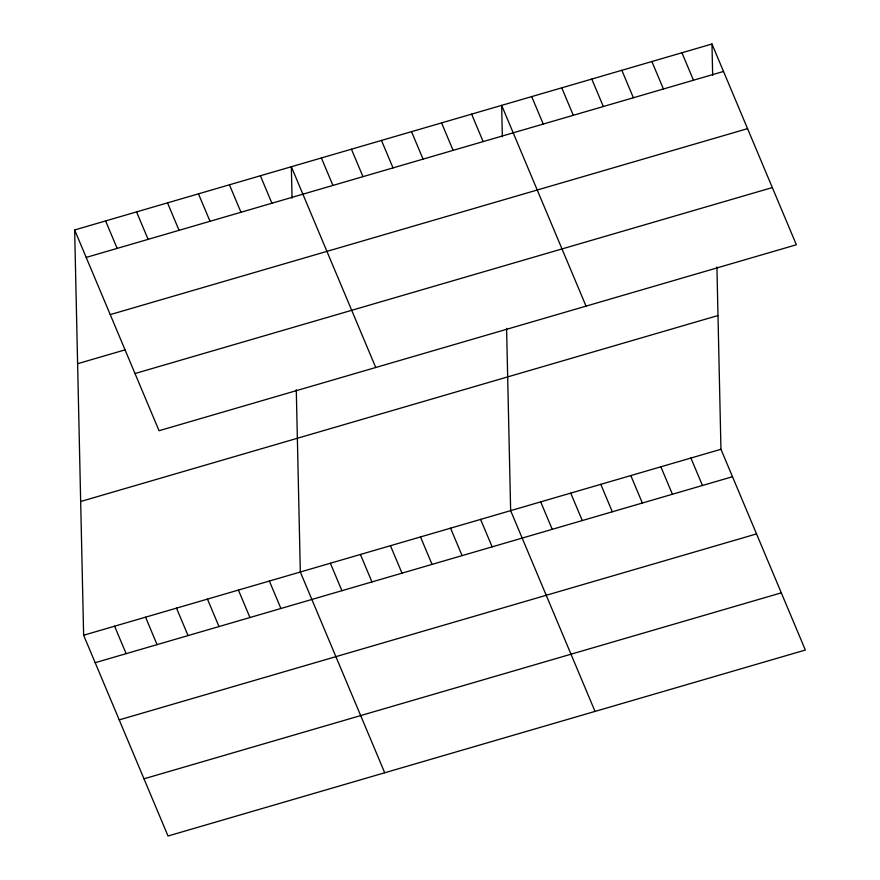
<?xml version="1.0" encoding="UTF-8"?>
<svg xmlns="http://www.w3.org/2000/svg" width="880" height="880" viewBox="0 0 880 880"><rect width="100%" height="100%" fill="white"/><g stroke="black" fill="none" stroke-linecap="round" stroke-linejoin="round"><path stroke-width="1.32" d="M74.646 229.966L711.975 44L796.367 244.761L159.049 430.727L74.646 229.966L83.633 635.239L168.025 836L805.354 650.034L720.951 449.273L716.914 266.981M86.196 257.422L723.514 71.456M110.231 314.611L747.56 128.645M77.616 363.704L125.334 349.778M135.003 373.538L772.321 187.572M80.674 501.501L717.992 315.535M83.633 635.239L720.951 449.273M95.172 662.695L732.501 476.718M119.218 719.884L756.536 533.918M143.99 778.811L781.308 592.845M681.934 52.767L693.473 80.223M651.882 61.534L663.421 88.99M621.841 70.301L633.38 97.757M591.789 79.068L603.328 106.524M561.748 87.835L573.287 115.291M690.91 458.04L702.449 485.485M531.707 96.602L543.246 124.058M660.869 466.807L672.408 494.252M586.047 306.13L501.655 105.369L502.348 136.752M630.817 475.574L642.356 503.019M471.614 114.136L483.153 141.592M600.776 484.341L612.315 511.786M441.562 122.903L453.101 150.359M570.735 493.108L582.274 520.553M411.521 131.67L423.06 159.126M540.683 501.875L552.222 529.32M381.48 140.437L393.019 167.893M595.034 711.403L510.642 510.642L506.594 328.35M351.428 149.204L362.967 176.66M480.59 519.409L492.129 546.854M321.387 157.971L332.926 185.427M450.549 528.176L462.088 555.621M375.738 367.499L291.346 166.738L292.039 198.121M420.508 536.943L432.047 564.388M260.381 175.769L271.92 203.225M390.456 545.71L401.995 573.155M229.427 184.8L240.966 212.256M360.415 554.477L371.954 581.922M198.473 193.842L210.012 221.287M330.374 563.244L341.913 590.689M167.519 202.873L179.058 230.318M384.714 772.772L300.322 572.011L296.285 389.719M136.565 211.904L148.104 239.349M269.368 581.042L280.907 608.498M105.611 220.935L117.15 248.391M238.414 590.073L249.953 617.529M207.46 599.104L218.999 626.56M176.506 608.135L188.045 635.591M145.541 617.177L157.08 644.622M114.587 626.208L126.126 653.653M711.975 44L712.668 75.383"/></g></svg>
